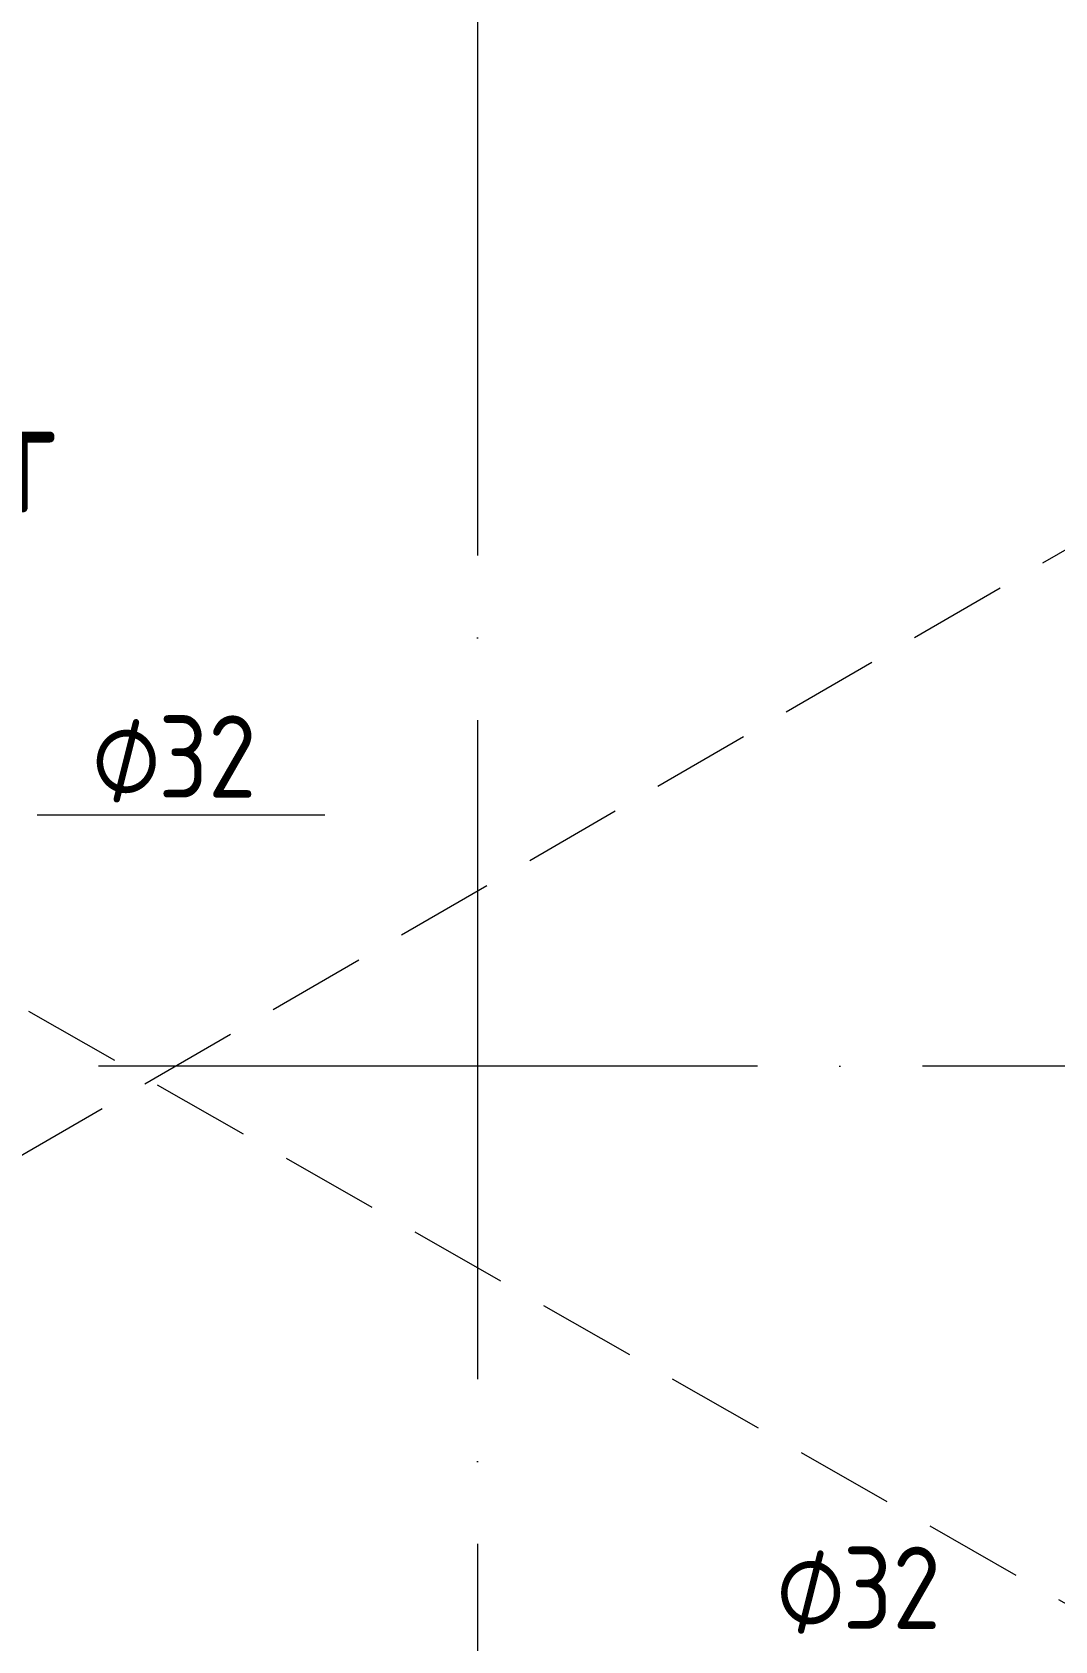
# Model space of a CAD drawing. Header units: millimetres. Extents: x -88595 to 880822, y -1054509 to -148035.
# Drawn here: x 431712 to 434815, y -243296 to -238413 of the extents above; entities that cross this region are included whole.
import ezdxf

# ---------------------------------------------------------------- set-up
doc = ezdxf.new("R2010")
doc.units = ezdxf.units.MM
doc.linetypes.add('ADSK_Линия сетки', pattern=[25, 20, -2.5, 0, -2.5])
doc.linetypes.add('ADSK_Сверху', pattern=[4.5, 3, -1.5])
for name, color, linetype, lineweight in [('Аннотация', 7, 'Continuous', 20), ('Линии', 7, 'Continuous', 9), ('Марки', 7, 'Continuous', 20), ('Оборудование', 7, 'Continuous', 18), ('Оси', 7, 'Continuous', 9)]:
    doc.layers.add(name, color=color, linetype=linetype, lineweight=lineweight)
doc.styles.add('$1$GOST Common_9', font='GOST_Common.ttf', dxfattribs={"width": 0.9, "height": 250})
doc.styles.add('$5$GOST Common', font='GOST_Common.ttf', dxfattribs={"width": 0.9, "height": 250})
doc.styles.add('GOST Common_1', font='GOST_Common.ttf', dxfattribs={"width": 0.9, "height": 500})

# ---------------------------------------------------------------- blocks, each defined once
blk = doc.blocks.new('$0$ADSK_M_Трубы - Диаметр_8-160846-В_Координация_3 этаж ОВ3')
at = {"layer": 'Марки'}
blk.add_line((0, 0), (8, 0), dxfattribs=at)
blk = doc.blocks.new('3 этаж')
at = {"layer": 'Линии', "linetype": 'ADSK_Сверху', "ltscale": 100}
for p, q in [((434203.9, 679173.9), (453848.9, 690573.9)), ((434203.9, 690398.9), (453848.9, 679173.9))]:
    blk.add_line(p, q, dxfattribs=at)
at = {"layer": 'Оси', "linetype": 'ADSK_Линия сетки', "ltscale": 100}
for p, q in [((444943.9, 695924.5), (444943.9, 629947.7)), ((460793.9, 684873.9), (389071.6, 684873.9))]:
    blk.add_line(p, q, dxfattribs=at)
at = {"layer": 'Аннотация', "style": 'GOST Common_1', "width": 0.9}
blk.add_text('свет', height=350, dxfattribs=at).set_placement((442901.8, 686554.8))

msp = doc.modelspace()

# ---------------------------------------------------------------- linework, layer by layer
at = {"layer": 'Марки'}
msp.add_line((431726.8, -240788.7), (431799.9, -240788.7), dxfattribs=at)

# ---------------------------------------------------------------- block references
at = {"layer": 'Марки', "xscale": 99.99999999999993, "yscale": 99.99999999999993, "zscale": 99.99999999999993}
msp.add_blockref('$0$ADSK_M_Трубы - Диаметр_8-160846-В_Координация_3 этаж ОВ3', (431799.9, -240788.7), dxfattribs=at)
at = {"layer": 'Оборудование', "color": 5, "true_color": 0x0000ff}
msp.add_blockref('3 этаж', (-11880.6, -926425.8), dxfattribs=at)

# ---------------------------------------------------------------- texts
at = {"layer": 'Марки', "lineweight": 9, "char_height": 250, "attachment_point": 1}
for s, insert, width, style in [('\\fGOST Common|b0|i0|c254|p34|;\\W.9;⌀', (431892.1, -240487.1), 245.316, '$1$GOST Common_9'), ('32', (432094.5, -240487.1), 389.62, '$5$GOST Common'), ('\\fGOST Common|b0|i0|c254|p34|;\\W.9;⌀', (433968.8, -243010.5), 245.316, '$1$GOST Common_9'), ('32', (434171.2, -243010.5), 389.62, '$5$GOST Common')]:
    msp.add_mtext(s, dxfattribs=dict(at, insert=insert, width=width, style=style))

doc.saveas('drawing.dxf')
